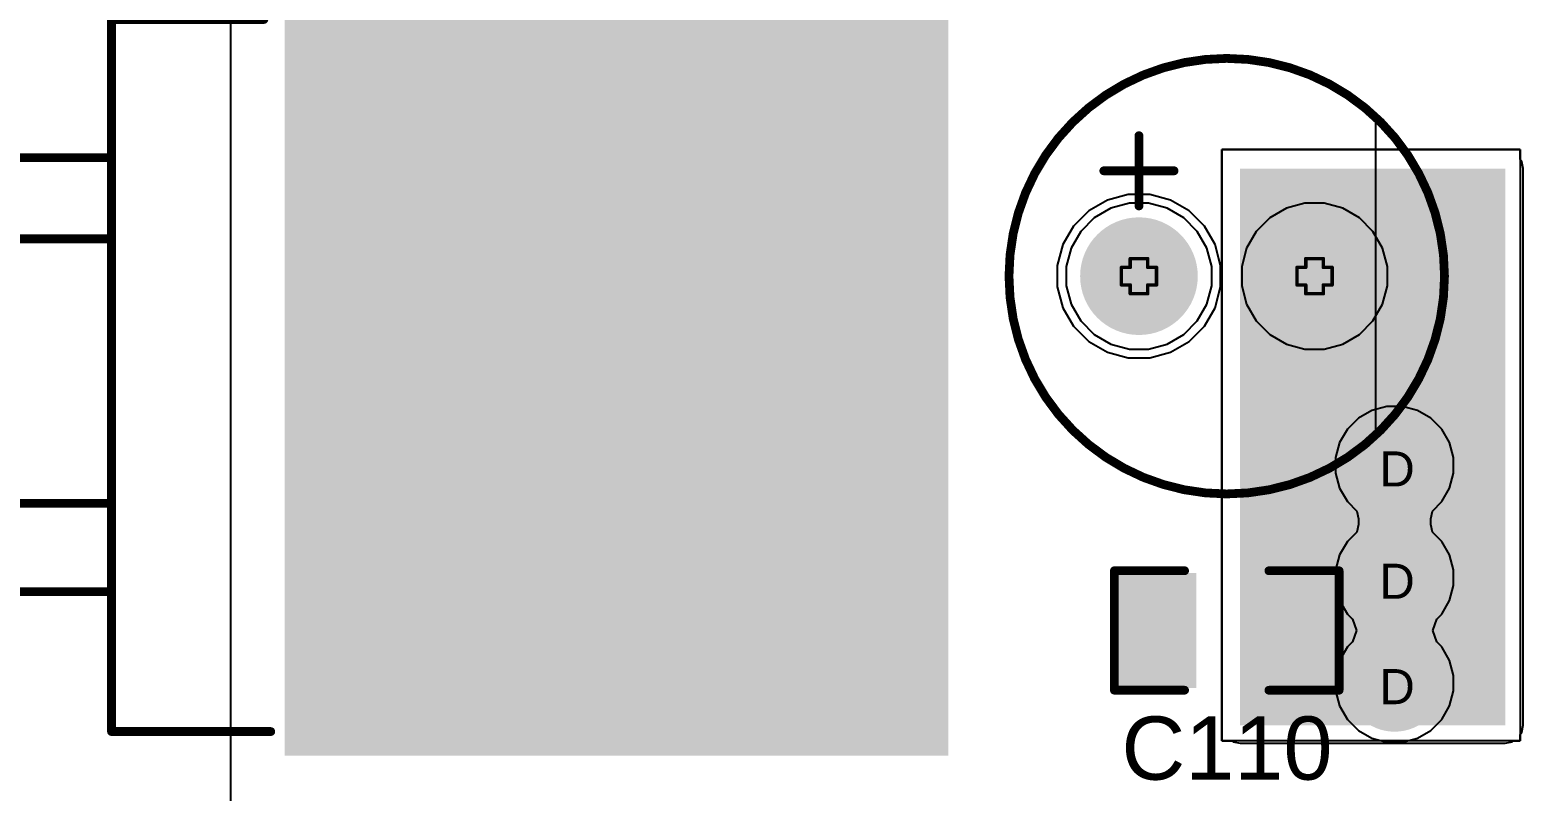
# Model space of a CAD drawing. Header units: inches. Extents: x 0 to 5379, y 0 to 5429.
# Drawn here: x 181.66 to 203.26, y 33.9 to 44.91 of the extents above; entities that cross this region are included whole.
import ezdxf

# ---------------------------------------------------------------- set-up
doc = ezdxf.new("R2010")
doc.units = ezdxf.units.IN
for name, color, linetype in [('Bottom Layer', 5, 'Continuous'), ('Bottom Solder', 6, 'Continuous'), ('Drill Drawing', 1, 'Continuous'), ('GND01', 16, 'Continuous'), ('GND02', 76, 'Continuous'), ('Multi-Layer', 9, 'Continuous'), ('Pad Holes', 156, 'Continuous'), ('PWR', 156, 'Continuous'), ('SIG 01', 90, 'Continuous'), ('Top Layer', 1, 'Continuous'), ('Top Overlay', 2, 'Continuous'), ('Top Paste', 8, 'Continuous'), ('Top Solder', 216, 'Continuous'), ('Via Holes', 16, 'Continuous')]:
    doc.layers.add(name, color=color, linetype=linetype)
doc.styles.add('Arial', font='', dxfattribs={"height": 0.2})
doc.styles.get('Arial').set_extended_font_data('Arial')

# ---------------------------------------------------------------- blocks, each defined once
blk = doc.blocks.new('H2PAK_2_759')
at = {"layer": 'Top Layer'}
for points in [[(-5.5, 0.828), (-5.5, 10.328), (5.5, 10.328), (5.5, 0.828)], [(-3.34, -3.578), (-1.74, -3.578), (-1.74, -7.578), (-3.34, -7.578)], [(1.74, -3.578), (3.34, -3.578), (3.34, -7.578), (1.74, -7.578)]]:
    blk.add_hatch(color=1, dxfattribs=at).paths.add_polyline_path(points)
at = {"layer": 'Top Paste'}
for points in [[(-5.5, 0.828), (-5.5, 10.328), (5.5, 10.328), (5.5, 0.828)], [(-3.34, -3.578), (-1.74, -3.578), (-1.74, -7.578), (-3.34, -7.578)], [(1.74, -3.578), (3.34, -3.578), (3.34, -7.578), (1.74, -7.578)]]:
    blk.add_hatch(color=8, dxfattribs=at).paths.add_polyline_path(points)
at = {"layer": 'Top Solder'}
for points in [[(-5.551, 0.778), (-5.551, 10.379), (5.551, 10.379), (5.551, 0.778)], [(-3.391, -3.528), (-1.689, -3.528), (-1.689, -7.629), (-3.391, -7.629)], [(1.689, -3.528), (3.391, -3.528), (3.391, -7.629), (1.689, -7.629)]]:
    blk.add_hatch(color=216, dxfattribs=at).paths.add_polyline_path(points)
at = {"layer": 'Top Overlay'}
for points in [[(-5.1, -1.725, 0.127, 0.127, 0), (-5.1, 0.478, 0.127, 0.127, 0)], [(5.2, -1.725, 0.127, 0.127, 0), (5.2, 0.578, 0.127, 0.127, 0)], [(5.2, -1.725, 0.127, 0.127, 0), (-5.1, -1.725, 0.127, 0.127, 0)], [(-3.1, -3.225, 0.127, 0.127, 0), (-3.1, -1.725, 0.127, 0.127, 0)], [(-3.07, -1.725, 0.127, 0.127, 0), (-3.1, -1.725, 0.127, 0.127, 0)], [(-1.927, -3.225, 0.127, 0.127, 0), (-1.927, -1.725, 0.127, 0.127, 0)], [(1.9, -3.225, 0.127, 0.127, 0), (1.9, -1.725, 0.127, 0.127, 0)], [(1.959, -1.725, 0.127, 0.127, 0), (1.9, -1.725, 0.127, 0.127, 0)], [(3.178, -3.225, 0.127, 0.127, 0), (3.178, -1.725, 0.127, 0.127, 0)], [(-1.927, -3.225, 0.127, 0.127, 0), (-3.1, -3.225, 0.127, 0.127, 0)], [(3.178, -3.225, 0.127, 0.127, 0), (1.9, -3.225, 0.127, 0.127, 0)], [(-3.556, -5.493, 0.127, 0.127, 0), (-3.683, -5.366, 0.127, 0.127, 0)], [(-3.683, -5.62, 0.127, 0.127, 0), (-3.683, -5.366, 0.127, 0.127, 0)], [(-3.683, -5.62, 0.127, 0.127, 0), (-3.556, -5.493, 0.127, 0.127, 0)]]:
    blk.add_lwpolyline(points, format="xyseb", dxfattribs=at)
for points in [[(-5.132, 0.478, 0.0635, 0.0635, 1), (-5.068, 0.478, 0.0635, 0.0635, 1)], [(5.168, 0.578, 0.0635, 0.0635, 1), (5.232, 0.578, 0.0635, 0.0635, 1)], [(-5.132, -1.725, 0.0635, 0.0635, 1), (-5.068, -1.725, 0.0635, 0.0635, 1)], [(-5.132, -1.725, 0.0635, 0.0635, 1), (-5.068, -1.725, 0.0635, 0.0635, 1)], [(-3.132, -1.725, 0.0635, 0.0635, 1), (-3.068, -1.725, 0.0635, 0.0635, 1)], [(-3.132, -1.725, 0.0635, 0.0635, 1), (-3.068, -1.725, 0.0635, 0.0635, 1)], [(-3.102, -1.725, 0.0635, 0.0635, 1), (-3.039, -1.725, 0.0635, 0.0635, 1)], [(-1.959, -1.725, 0.0635, 0.0635, 1), (-1.896, -1.725, 0.0635, 0.0635, 1)], [(1.868, -1.725, 0.0635, 0.0635, 1), (1.932, -1.725, 0.0635, 0.0635, 1)], [(1.868, -1.725, 0.0635, 0.0635, 1), (1.932, -1.725, 0.0635, 0.0635, 1)], [(1.927, -1.725, 0.0635, 0.0635, 1), (1.99, -1.725, 0.0635, 0.0635, 1)], [(3.146, -1.725, 0.0635, 0.0635, 1), (3.21, -1.725, 0.0635, 0.0635, 1)], [(5.168, -1.725, 0.0635, 0.0635, 1), (5.232, -1.725, 0.0635, 0.0635, 1)], [(5.168, -1.725, 0.0635, 0.0635, 1), (5.232, -1.725, 0.0635, 0.0635, 1)], [(-3.132, -3.225, 0.0635, 0.0635, 1), (-3.068, -3.225, 0.0635, 0.0635, 1)], [(-3.132, -3.225, 0.0635, 0.0635, 1), (-3.068, -3.225, 0.0635, 0.0635, 1)], [(-1.959, -3.225, 0.0635, 0.0635, 1), (-1.896, -3.225, 0.0635, 0.0635, 1)], [(-1.959, -3.225, 0.0635, 0.0635, 1), (-1.896, -3.225, 0.0635, 0.0635, 1)], [(1.868, -3.225, 0.0635, 0.0635, 1), (1.932, -3.225, 0.0635, 0.0635, 1)], [(1.868, -3.225, 0.0635, 0.0635, 1), (1.932, -3.225, 0.0635, 0.0635, 1)], [(3.146, -3.225, 0.0635, 0.0635, 1), (3.21, -3.225, 0.0635, 0.0635, 1)], [(3.146, -3.225, 0.0635, 0.0635, 1), (3.21, -3.225, 0.0635, 0.0635, 1)], [(-3.714, -5.366, 0.0635, 0.0635, 1), (-3.651, -5.366, 0.0635, 0.0635, 1)], [(-3.714, -5.366, 0.0635, 0.0635, 1), (-3.651, -5.366, 0.0635, 0.0635, 1)], [(-3.714, -5.62, 0.0635, 0.0635, 1), (-3.651, -5.62, 0.0635, 0.0635, 1)], [(-3.714, -5.62, 0.0635, 0.0635, 1), (-3.651, -5.62, 0.0635, 0.0635, 1)], [(-3.587, -5.493, 0.0635, 0.0635, 1), (-3.524, -5.493, 0.0635, 0.0635, 1)], [(-3.587, -5.493, 0.0635, 0.0635, 1), (-3.524, -5.493, 0.0635, 0.0635, 1)]]:
    blk.add_lwpolyline(points, format="xyseb", close=True, dxfattribs=at)
blk = doc.blocks.new('SPE1VM221E12OL_1011')
at = {"layer": 'Bottom Layer'}
h = blk.add_hatch(color=5, dxfattribs=at)
edge = h.paths.add_edge_path()
edge.add_arc((-1.27, 0), 0.8, 0, 360)
h = blk.add_hatch(color=5, dxfattribs=at)
edge = h.paths.add_edge_path()
edge.add_arc((1.27, 0), 0.8, 0, 360)
at = {"layer": 'Bottom Solder'}
h = blk.add_hatch(color=6, dxfattribs=at)
edge = h.paths.add_edge_path()
edge.add_arc((-1.27, 0), 0.851, 0, 360)
h = blk.add_hatch(color=6, dxfattribs=at)
edge = h.paths.add_edge_path()
edge.add_arc((1.27, 0), 0.851, 0, 360)
at = {"layer": 'GND01'}
h = blk.add_hatch(color=16, dxfattribs=at)
edge = h.paths.add_edge_path()
edge.add_arc((-1.27, 0), 0.8, 0, 360)
h = blk.add_hatch(color=16, dxfattribs=at)
edge = h.paths.add_edge_path()
edge.add_arc((1.27, 0), 0.8, 0, 360)
at = {"layer": 'GND02'}
h = blk.add_hatch(color=76, dxfattribs=at)
edge = h.paths.add_edge_path()
edge.add_arc((-1.27, 0), 0.8, 0, 360)
h = blk.add_hatch(color=76, dxfattribs=at)
edge = h.paths.add_edge_path()
edge.add_arc((1.27, 0), 0.8, 0, 360)
at = {"layer": 'Multi-Layer'}
h = blk.add_hatch(color=9, dxfattribs=at)
edge = h.paths.add_edge_path()
edge.add_arc((-1.27, 0), 0.8, 0, 360)
h = blk.add_hatch(color=9, dxfattribs=at)
edge = h.paths.add_edge_path()
edge.add_arc((1.27, 0), 0.8, 0, 360)
at = {"layer": 'Pad Holes'}
h = blk.add_hatch(color=7, dxfattribs=at)
edge = h.paths.add_edge_path()
edge.add_arc((-1.27, 0), 0.5, 0, 360)
h = blk.add_hatch(color=7, dxfattribs=at)
edge = h.paths.add_edge_path()
edge.add_arc((1.27, 0), 0.5, 0, 360)
at = {"layer": 'PWR'}
h = blk.add_hatch(color=156, dxfattribs=at)
edge = h.paths.add_edge_path()
edge.add_arc((-1.27, 0), 0.8, 0, 360)
h = blk.add_hatch(color=156, dxfattribs=at)
edge = h.paths.add_edge_path()
edge.add_arc((1.27, 0), 0.8, 0, 360)
at = {"layer": 'SIG 01'}
h = blk.add_hatch(color=90, dxfattribs=at)
edge = h.paths.add_edge_path()
edge.add_arc((-1.27, 0), 0.8, 0, 360)
h = blk.add_hatch(color=90, dxfattribs=at)
edge = h.paths.add_edge_path()
edge.add_arc((1.27, 0), 0.8, 0, 360)
at = {"layer": 'Top Layer'}
h = blk.add_hatch(color=1, dxfattribs=at)
edge = h.paths.add_edge_path()
edge.add_arc((-1.27, 0), 0.8, 0, 360)
h = blk.add_hatch(color=1, dxfattribs=at)
edge = h.paths.add_edge_path()
edge.add_arc((1.27, 0), 0.8, 0, 360)
at = {"layer": 'Top Solder'}
h = blk.add_hatch(color=216, dxfattribs=at)
edge = h.paths.add_edge_path()
edge.add_arc((-1.27, 0), 0.851, 0, 360)
h = blk.add_hatch(color=216, dxfattribs=at)
edge = h.paths.add_edge_path()
edge.add_arc((1.27, 0), 0.851, 0, 360)
at = {"layer": 'Top Overlay'}
for p, q in [((2.159, -2.286), (2.159, 2.286)), ((2.159, 2.286), (2.319, 2.142)), ((2.319, 2.142), (2.595, 1.812)), ((2.595, 1.812), (2.822, 1.447)), ((2.822, 1.447), (2.997, 1.054)), ((2.997, 1.054), (3.115, 0.641)), ((3.115, 0.641), (3.175, 0.215)), ((3.175, 0.215), (3.175, -0.215)), ((3.175, -0.215), (3.115, -0.641)), ((3.115, -0.641), (2.997, -1.054)), ((2.997, -1.054), (2.822, -1.447)), ((2.822, -1.447), (2.595, -1.812)), ((2.595, -1.812), (2.319, -2.142)), ((2.319, -2.142), (2.159, -2.286)), ((2.159, -2.286), (2.159, -2.286))]:
    blk.add_line(p, q, dxfattribs=at)
for points in [[(3.15, 0, 0.127, 0.127, 1), (-3.15, 0, 0.127, 0.127, 1)], [(-1.302, 2.032, 0.0635, 0.0635, 1), (-1.238, 2.032, 0.0635, 0.0635, 1)], [(-1.81, 1.524, 0.0635, 0.0635, 1), (-1.746, 1.524, 0.0635, 0.0635, 1)], [(-0.794, 1.524, 0.0635, 0.0635, 1), (-0.73, 1.524, 0.0635, 0.0635, 1)], [(-1.302, 1.016, 0.0635, 0.0635, 1), (-1.238, 1.016, 0.0635, 0.0635, 1)], [(-3.181, 0, 0.0635, 0.0635, 1), (-3.118, 0, 0.0635, 0.0635, 1)], [(3.118, 0, 0.0635, 0.0635, 1), (3.181, 0, 0.0635, 0.0635, 1)]]:
    blk.add_lwpolyline(points, format="xyseb", close=True, dxfattribs=at)
for points in [[(-1.27, 1.016, 0.127, 0.127, 0), (-1.27, 2.032, 0.127, 0.127, 0)], [(-1.778, 1.524, 0.127, 0.127, 0), (-0.762, 1.524, 0.127, 0.127, 0)]]:
    blk.add_lwpolyline(points, format="xyseb", dxfattribs=at)
blk = doc.blocks.new('C___0805_1017')
at = {"layer": 'Top Layer'}
for points in [[(-1.524, 0.762), (-0.508, 0.762), (-0.508, -0.762), (-1.524, -0.762)], [(0.508, 0.762), (1.524, 0.762), (1.524, -0.762), (0.508, -0.762)]]:
    blk.add_hatch(color=1, dxfattribs=at).paths.add_polyline_path(points)
at = {"layer": 'Top Paste'}
for points in [[(-1.524, 0.762), (-0.508, 0.762), (-0.508, -0.762), (-1.524, -0.762)], [(0.508, 0.762), (1.524, 0.762), (1.524, -0.762), (0.508, -0.762)]]:
    blk.add_hatch(color=8, dxfattribs=at).paths.add_polyline_path(points)
at = {"layer": 'Top Solder'}
for points in [[(-1.594, 0.832), (-0.438, 0.832), (-0.438, -0.832), (-1.594, -0.832)], [(0.438, 0.832), (1.594, 0.832), (1.594, -0.832), (0.438, -0.832)]]:
    blk.add_hatch(color=216, dxfattribs=at).paths.add_polyline_path(points)
at = {"layer": 'Top Overlay'}
for points in [[(-1.626, 0.864, 0.127, 0.127, 0), (-1.626, -0.864, 0.127, 0.127, 0)], [(-0.61, 0.864, 0.127, 0.127, 0), (-1.626, 0.864, 0.127, 0.127, 0)], [(1.626, 0.864, 0.127, 0.127, 0), (0.61, 0.864, 0.127, 0.127, 0)], [(1.626, 0.864, 0.127, 0.127, 0), (1.626, -0.864, 0.127, 0.127, 0)], [(-0.61, -0.864, 0.127, 0.127, 0), (-1.626, -0.864, 0.127, 0.127, 0)], [(1.626, -0.864, 0.127, 0.127, 0), (0.61, -0.864, 0.127, 0.127, 0)]]:
    blk.add_lwpolyline(points, format="xyseb", dxfattribs=at)
for points in [[(-1.657, 0.864, 0.0635, 0.0635, 1), (-1.594, 0.864, 0.0635, 0.0635, 1)], [(-1.657, 0.864, 0.0635, 0.0635, 1), (-1.594, 0.864, 0.0635, 0.0635, 1)], [(-0.641, 0.864, 0.0635, 0.0635, 1), (-0.578, 0.864, 0.0635, 0.0635, 1)], [(0.578, 0.864, 0.0635, 0.0635, 1), (0.641, 0.864, 0.0635, 0.0635, 1)], [(1.594, 0.864, 0.0635, 0.0635, 1), (1.657, 0.864, 0.0635, 0.0635, 1)], [(1.594, 0.864, 0.0635, 0.0635, 1), (1.657, 0.864, 0.0635, 0.0635, 1)], [(-1.657, -0.864, 0.0635, 0.0635, 1), (-1.594, -0.864, 0.0635, 0.0635, 1)], [(-1.657, -0.864, 0.0635, 0.0635, 1), (-1.594, -0.864, 0.0635, 0.0635, 1)], [(-0.641, -0.864, 0.0635, 0.0635, 1), (-0.578, -0.864, 0.0635, 0.0635, 1)], [(0.578, -0.864, 0.0635, 0.0635, 1), (0.641, -0.864, 0.0635, 0.0635, 1)], [(1.594, -0.864, 0.0635, 0.0635, 1), (1.657, -0.864, 0.0635, 0.0635, 1)], [(1.594, -0.864, 0.0635, 0.0635, 1), (1.657, -0.864, 0.0635, 0.0635, 1)]]:
    blk.add_lwpolyline(points, format="xyseb", close=True, dxfattribs=at)

msp = doc.modelspace()

# ---------------------------------------------------------------- hatches: boundary and pattern name
at = {"layer": 'Bottom Layer'}
h = msp.add_hatch(color=5, dxfattribs=at)
edge = h.paths.add_edge_path()
edge.add_arc((201.401, 38.608), 0.6, 0, 360)
h = msp.add_hatch(color=5, dxfattribs=at)
edge = h.paths.add_edge_path()
edge.add_arc((201.401, 36.982), 0.6, 0, 360)
h = msp.add_hatch(color=5, dxfattribs=at)
edge = h.paths.add_edge_path()
edge.add_arc((201.401, 35.458), 0.6, 0, 360)
at = {"layer": 'Bottom Solder'}
h = msp.add_hatch(color=6, dxfattribs=at)
edge = h.paths.add_edge_path()
edge.add_arc((201.401, 38.608), 0.702, 0, 360)
h = msp.add_hatch(color=6, dxfattribs=at)
edge = h.paths.add_edge_path()
edge.add_arc((201.401, 36.982), 0.702, 0, 360)
h = msp.add_hatch(color=6, dxfattribs=at)
edge = h.paths.add_edge_path()
edge.add_arc((201.401, 35.458), 0.702, 0, 360)
at = {"layer": 'GND01'}
h = msp.add_hatch(color=16, dxfattribs=at)
edge = h.paths.add_edge_path()
edge.add_arc((201.401, 38.608), 0.6, 0, 360)
h = msp.add_hatch(color=16, dxfattribs=at)
edge = h.paths.add_edge_path()
edge.add_arc((201.401, 36.982), 0.6, 0, 360)
h = msp.add_hatch(color=16, dxfattribs=at)
edge = h.paths.add_edge_path()
edge.add_arc((201.401, 35.458), 0.6, 0, 360)
at = {"layer": 'GND02'}
h = msp.add_hatch(color=76, dxfattribs=at)
edge = h.paths.add_edge_path()
edge.add_arc((201.401, 38.608), 0.6, 0, 360)
h = msp.add_hatch(color=76, dxfattribs=at)
edge = h.paths.add_edge_path()
edge.add_arc((201.401, 36.982), 0.6, 0, 360)
h = msp.add_hatch(color=76, dxfattribs=at)
edge = h.paths.add_edge_path()
edge.add_arc((201.401, 35.458), 0.6, 0, 360)
at = {"layer": 'PWR'}
h = msp.add_hatch(color=156, dxfattribs=at)
edge = h.paths.add_edge_path()
edge.add_arc((201.401, 38.608), 0.6, 0, 360)
h = msp.add_hatch(color=156, dxfattribs=at)
edge = h.paths.add_edge_path()
edge.add_arc((201.401, 36.982), 0.6, 0, 360)
h = msp.add_hatch(color=156, dxfattribs=at)
edge = h.paths.add_edge_path()
edge.add_arc((201.401, 35.458), 0.6, 0, 360)
at = {"layer": 'SIG 01'}
h = msp.add_hatch(color=90, dxfattribs=at)
edge = h.paths.add_edge_path()
edge.add_arc((201.401, 38.608), 0.6, 0, 360)
h = msp.add_hatch(color=90, dxfattribs=at)
edge = h.paths.add_edge_path()
edge.add_arc((201.401, 36.982), 0.6, 0, 360)
h = msp.add_hatch(color=90, dxfattribs=at)
edge = h.paths.add_edge_path()
edge.add_arc((201.401, 35.458), 0.6, 0, 360)
at = {"layer": 'Top Layer'}
msp.add_hatch(color=1, dxfattribs=at).paths.add_polyline_path([(199.166, 34.849), (203.001, 34.849), (203.001, 42.901), (199.166, 42.901)])
h = msp.add_hatch(color=1, dxfattribs=at)
edge = h.paths.add_edge_path()
edge.add_arc((201.401, 38.608), 0.6, 0, 360)
h = msp.add_hatch(color=1, dxfattribs=at)
edge = h.paths.add_edge_path()
edge.add_arc((201.401, 36.982), 0.6, 0, 360)
h = msp.add_hatch(color=1, dxfattribs=at)
edge = h.paths.add_edge_path()
edge.add_arc((201.401, 35.458), 0.6, 0, 360)
at = {"layer": 'Top Solder'}
h = msp.add_hatch(color=216, dxfattribs=at)
edge = h.paths.add_edge_path()
edge.add_arc((201.401, 38.608), 0.702, 0, 360)
h = msp.add_hatch(color=216, dxfattribs=at)
edge = h.paths.add_edge_path()
edge.add_arc((201.401, 36.982), 0.702, 0, 360)
h = msp.add_hatch(color=216, dxfattribs=at)
edge = h.paths.add_edge_path()
edge.add_arc((201.401, 35.458), 0.702, 0, 360)
at = {"layer": 'Via Holes'}
h = msp.add_hatch(color=7, dxfattribs=at)
edge = h.paths.add_edge_path()
edge.add_arc((201.401, 38.608), 0.35, 0, 360)
h = msp.add_hatch(color=7, dxfattribs=at)
edge = h.paths.add_edge_path()
edge.add_arc((201.401, 36.982), 0.35, 0, 360)
h = msp.add_hatch(color=7, dxfattribs=at)
edge = h.paths.add_edge_path()
edge.add_arc((201.401, 35.458), 0.35, 0, 360)

# ---------------------------------------------------------------- linework, layer by layer
at = {"layer": 'Bottom Layer'}
for p, q in [((197.565, 42.399), (197.297, 42.327)), ((197.842, 42.399), (197.565, 42.399)), ((198.11, 42.327), (197.842, 42.399)), ((197.056, 42.188), (196.86, 41.992)), ((197.297, 42.327), (197.056, 42.188)), ((198.351, 42.188), (198.11, 42.327)), ((198.547, 41.992), (198.351, 42.188)), ((196.86, 41.992), (196.721, 41.752)), ((198.686, 41.752), (198.547, 41.992)), ((196.721, 41.752), (196.649, 41.484)), ((198.757, 41.484), (198.686, 41.752)), ((196.649, 41.484), (196.649, 41.206)), ((198.757, 41.206), (198.757, 41.484)), ((196.649, 41.206), (196.721, 40.938)), ((198.686, 40.938), (198.757, 41.206)), ((196.721, 40.938), (196.86, 40.698)), ((198.547, 40.698), (198.686, 40.938)), ((196.86, 40.698), (197.056, 40.501)), ((198.351, 40.501), (198.547, 40.698)), ((197.056, 40.501), (197.297, 40.363)), ((198.11, 40.363), (198.351, 40.501)), ((197.297, 40.363), (197.565, 40.291)), ((197.565, 40.291), (197.842, 40.291)), ((197.842, 40.291), (198.11, 40.363))]:
    msp.add_line(p, q, dxfattribs=at)
at = {"layer": 'Drill Drawing'}
for points in [[(197.449, 41.218, 0.0508, 0.0508, 0), (197.449, 41.472, 0.0508, 0.0508, 0)], [(197.449, 41.472, 0.0508, 0.0508, 0), (197.576, 41.472, 0.0508, 0.0508, 0)], [(197.576, 41.472, 0.0508, 0.0508, 0), (197.576, 41.599, 0.0508, 0.0508, 0)], [(197.576, 41.599, 0.0508, 0.0508, 0), (197.83, 41.599, 0.0508, 0.0508, 0)], [(197.83, 41.472, 0.0508, 0.0508, 0), (197.83, 41.599, 0.0508, 0.0508, 0)], [(197.83, 41.472, 0.0508, 0.0508, 0), (197.957, 41.472, 0.0508, 0.0508, 0)], [(197.957, 41.218, 0.0508, 0.0508, 0), (197.957, 41.472, 0.0508, 0.0508, 0)], [(199.989, 41.218, 0.0508, 0.0508, 0), (199.989, 41.472, 0.0508, 0.0508, 0)], [(199.989, 41.472, 0.0508, 0.0508, 0), (200.116, 41.472, 0.0508, 0.0508, 0)], [(200.116, 41.472, 0.0508, 0.0508, 0), (200.116, 41.599, 0.0508, 0.0508, 0)], [(200.116, 41.599, 0.0508, 0.0508, 0), (200.37, 41.599, 0.0508, 0.0508, 0)], [(200.37, 41.472, 0.0508, 0.0508, 0), (200.37, 41.599, 0.0508, 0.0508, 0)], [(200.37, 41.472, 0.0508, 0.0508, 0), (200.497, 41.472, 0.0508, 0.0508, 0)], [(200.497, 41.218, 0.0508, 0.0508, 0), (200.497, 41.472, 0.0508, 0.0508, 0)], [(197.449, 41.218, 0.0508, 0.0508, 0), (197.576, 41.218, 0.0508, 0.0508, 0)], [(197.576, 41.091, 0.0508, 0.0508, 0), (197.576, 41.218, 0.0508, 0.0508, 0)], [(197.576, 41.091, 0.0508, 0.0508, 0), (197.83, 41.091, 0.0508, 0.0508, 0)], [(197.83, 41.218, 0.0508, 0.0508, 0), (197.957, 41.218, 0.0508, 0.0508, 0)], [(197.83, 41.091, 0.0508, 0.0508, 0), (197.83, 41.218, 0.0508, 0.0508, 0)], [(199.989, 41.218, 0.0508, 0.0508, 0), (200.116, 41.218, 0.0508, 0.0508, 0)], [(200.116, 41.091, 0.0508, 0.0508, 0), (200.116, 41.218, 0.0508, 0.0508, 0)], [(200.116, 41.091, 0.0508, 0.0508, 0), (200.37, 41.091, 0.0508, 0.0508, 0)], [(200.37, 41.218, 0.0508, 0.0508, 0), (200.497, 41.218, 0.0508, 0.0508, 0)], [(200.37, 41.091, 0.0508, 0.0508, 0), (200.37, 41.218, 0.0508, 0.0508, 0)]]:
    msp.add_lwpolyline(points, format="xyseb", dxfattribs=at)
for points in [[(197.437, 41.472, 0.0254, 0.0254, 1), (197.462, 41.472, 0.0254, 0.0254, 1)], [(197.437, 41.472, 0.0254, 0.0254, 1), (197.462, 41.472, 0.0254, 0.0254, 1)], [(197.564, 41.599, 0.0254, 0.0254, 1), (197.589, 41.599, 0.0254, 0.0254, 1)], [(197.564, 41.599, 0.0254, 0.0254, 1), (197.589, 41.599, 0.0254, 0.0254, 1)], [(197.564, 41.472, 0.0254, 0.0254, 1), (197.589, 41.472, 0.0254, 0.0254, 1)], [(197.564, 41.472, 0.0254, 0.0254, 1), (197.589, 41.472, 0.0254, 0.0254, 1)], [(197.818, 41.599, 0.0254, 0.0254, 1), (197.843, 41.599, 0.0254, 0.0254, 1)], [(197.818, 41.599, 0.0254, 0.0254, 1), (197.843, 41.599, 0.0254, 0.0254, 1)], [(197.818, 41.472, 0.0254, 0.0254, 1), (197.843, 41.472, 0.0254, 0.0254, 1)], [(197.818, 41.472, 0.0254, 0.0254, 1), (197.843, 41.472, 0.0254, 0.0254, 1)], [(197.945, 41.472, 0.0254, 0.0254, 1), (197.97, 41.472, 0.0254, 0.0254, 1)], [(197.945, 41.472, 0.0254, 0.0254, 1), (197.97, 41.472, 0.0254, 0.0254, 1)], [(199.977, 41.472, 0.0254, 0.0254, 1), (200.002, 41.472, 0.0254, 0.0254, 1)], [(199.977, 41.472, 0.0254, 0.0254, 1), (200.002, 41.472, 0.0254, 0.0254, 1)], [(200.104, 41.599, 0.0254, 0.0254, 1), (200.129, 41.599, 0.0254, 0.0254, 1)], [(200.104, 41.599, 0.0254, 0.0254, 1), (200.129, 41.599, 0.0254, 0.0254, 1)], [(200.104, 41.472, 0.0254, 0.0254, 1), (200.129, 41.472, 0.0254, 0.0254, 1)], [(200.104, 41.472, 0.0254, 0.0254, 1), (200.129, 41.472, 0.0254, 0.0254, 1)], [(200.358, 41.599, 0.0254, 0.0254, 1), (200.383, 41.599, 0.0254, 0.0254, 1)], [(200.358, 41.599, 0.0254, 0.0254, 1), (200.383, 41.599, 0.0254, 0.0254, 1)], [(200.358, 41.472, 0.0254, 0.0254, 1), (200.383, 41.472, 0.0254, 0.0254, 1)], [(200.358, 41.472, 0.0254, 0.0254, 1), (200.383, 41.472, 0.0254, 0.0254, 1)], [(200.485, 41.472, 0.0254, 0.0254, 1), (200.51, 41.472, 0.0254, 0.0254, 1)], [(200.485, 41.472, 0.0254, 0.0254, 1), (200.51, 41.472, 0.0254, 0.0254, 1)], [(197.437, 41.218, 0.0254, 0.0254, 1), (197.462, 41.218, 0.0254, 0.0254, 1)], [(197.437, 41.218, 0.0254, 0.0254, 1), (197.462, 41.218, 0.0254, 0.0254, 1)], [(197.564, 41.218, 0.0254, 0.0254, 1), (197.589, 41.218, 0.0254, 0.0254, 1)], [(197.564, 41.218, 0.0254, 0.0254, 1), (197.589, 41.218, 0.0254, 0.0254, 1)], [(197.564, 41.091, 0.0254, 0.0254, 1), (197.589, 41.091, 0.0254, 0.0254, 1)], [(197.564, 41.091, 0.0254, 0.0254, 1), (197.589, 41.091, 0.0254, 0.0254, 1)], [(197.818, 41.218, 0.0254, 0.0254, 1), (197.843, 41.218, 0.0254, 0.0254, 1)], [(197.818, 41.218, 0.0254, 0.0254, 1), (197.843, 41.218, 0.0254, 0.0254, 1)], [(197.818, 41.091, 0.0254, 0.0254, 1), (197.843, 41.091, 0.0254, 0.0254, 1)], [(197.818, 41.091, 0.0254, 0.0254, 1), (197.843, 41.091, 0.0254, 0.0254, 1)], [(197.945, 41.218, 0.0254, 0.0254, 1), (197.97, 41.218, 0.0254, 0.0254, 1)], [(197.945, 41.218, 0.0254, 0.0254, 1), (197.97, 41.218, 0.0254, 0.0254, 1)], [(199.977, 41.218, 0.0254, 0.0254, 1), (200.002, 41.218, 0.0254, 0.0254, 1)], [(199.977, 41.218, 0.0254, 0.0254, 1), (200.002, 41.218, 0.0254, 0.0254, 1)], [(200.104, 41.218, 0.0254, 0.0254, 1), (200.129, 41.218, 0.0254, 0.0254, 1)], [(200.104, 41.218, 0.0254, 0.0254, 1), (200.129, 41.218, 0.0254, 0.0254, 1)], [(200.104, 41.091, 0.0254, 0.0254, 1), (200.129, 41.091, 0.0254, 0.0254, 1)], [(200.104, 41.091, 0.0254, 0.0254, 1), (200.129, 41.091, 0.0254, 0.0254, 1)], [(200.358, 41.218, 0.0254, 0.0254, 1), (200.383, 41.218, 0.0254, 0.0254, 1)], [(200.358, 41.218, 0.0254, 0.0254, 1), (200.383, 41.218, 0.0254, 0.0254, 1)], [(200.358, 41.091, 0.0254, 0.0254, 1), (200.383, 41.091, 0.0254, 0.0254, 1)], [(200.358, 41.091, 0.0254, 0.0254, 1), (200.383, 41.091, 0.0254, 0.0254, 1)], [(200.485, 41.218, 0.0254, 0.0254, 1), (200.51, 41.218, 0.0254, 0.0254, 1)], [(200.485, 41.218, 0.0254, 0.0254, 1), (200.51, 41.218, 0.0254, 0.0254, 1)]]:
    msp.add_lwpolyline(points, format="xyseb", close=True, dxfattribs=at)
at = {"layer": 'GND01'}
for p, q in [((197.565, 42.399), (197.297, 42.327)), ((197.842, 42.399), (197.565, 42.399)), ((198.11, 42.327), (197.842, 42.399)), ((197.056, 42.188), (196.86, 41.992)), ((197.297, 42.327), (197.056, 42.188)), ((198.351, 42.188), (198.11, 42.327)), ((198.547, 41.992), (198.351, 42.188)), ((196.86, 41.992), (196.721, 41.752)), ((198.686, 41.752), (198.547, 41.992)), ((196.721, 41.752), (196.649, 41.484)), ((198.757, 41.484), (198.686, 41.752)), ((196.649, 41.484), (196.649, 41.206)), ((198.757, 41.206), (198.757, 41.484)), ((196.649, 41.206), (196.721, 40.938)), ((198.686, 40.938), (198.757, 41.206)), ((196.721, 40.938), (196.86, 40.698)), ((198.547, 40.698), (198.686, 40.938)), ((196.86, 40.698), (197.056, 40.501)), ((198.351, 40.501), (198.547, 40.698)), ((197.056, 40.501), (197.297, 40.363)), ((198.11, 40.363), (198.351, 40.501)), ((197.297, 40.363), (197.565, 40.291)), ((197.565, 40.291), (197.842, 40.291)), ((197.842, 40.291), (198.11, 40.363))]:
    msp.add_line(p, q, dxfattribs=at)
at = {"layer": 'GND02'}
for p, q in [((197.565, 42.399), (197.297, 42.327)), ((197.842, 42.399), (197.565, 42.399)), ((198.11, 42.327), (197.842, 42.399)), ((197.056, 42.188), (196.86, 41.992)), ((197.297, 42.327), (197.056, 42.188)), ((198.351, 42.188), (198.11, 42.327)), ((198.547, 41.992), (198.351, 42.188)), ((196.86, 41.992), (196.721, 41.752)), ((198.686, 41.752), (198.547, 41.992)), ((196.721, 41.752), (196.649, 41.484)), ((198.757, 41.484), (198.686, 41.752)), ((196.649, 41.484), (196.649, 41.206)), ((198.757, 41.206), (198.757, 41.484)), ((196.649, 41.206), (196.721, 40.938)), ((198.686, 40.938), (198.757, 41.206)), ((196.721, 40.938), (196.86, 40.698)), ((198.547, 40.698), (198.686, 40.938)), ((196.86, 40.698), (197.056, 40.501)), ((198.351, 40.501), (198.547, 40.698)), ((197.056, 40.501), (197.297, 40.363)), ((198.11, 40.363), (198.351, 40.501)), ((197.297, 40.363), (197.565, 40.291)), ((197.565, 40.291), (197.842, 40.291)), ((197.842, 40.291), (198.11, 40.363))]:
    msp.add_line(p, q, dxfattribs=at)
at = {"layer": 'PWR'}
for p, q in [((197.565, 42.399), (197.297, 42.327)), ((197.842, 42.399), (197.565, 42.399)), ((198.11, 42.327), (197.842, 42.399)), ((200.105, 42.399), (199.837, 42.327)), ((200.382, 42.399), (200.105, 42.399)), ((200.65, 42.327), (200.382, 42.399)), ((197.056, 42.188), (196.86, 41.992)), ((197.297, 42.327), (197.056, 42.188)), ((198.351, 42.188), (198.11, 42.327)), ((198.547, 41.992), (198.351, 42.188)), ((199.596, 42.188), (199.4, 41.992)), ((199.837, 42.327), (199.596, 42.188)), ((200.891, 42.188), (200.65, 42.327)), ((201.087, 41.992), (200.891, 42.188)), ((196.86, 41.992), (196.721, 41.752)), ((198.686, 41.752), (198.547, 41.992)), ((199.4, 41.992), (199.261, 41.752)), ((201.226, 41.752), (201.087, 41.992)), ((196.721, 41.752), (196.649, 41.484)), ((198.757, 41.484), (198.686, 41.752)), ((199.261, 41.752), (199.189, 41.484)), ((201.297, 41.484), (201.226, 41.752)), ((196.649, 41.484), (196.649, 41.206)), ((198.757, 41.206), (198.757, 41.484)), ((199.189, 41.484), (199.189, 41.206)), ((201.297, 41.206), (201.297, 41.484)), ((196.649, 41.206), (196.721, 40.938)), ((198.686, 40.938), (198.757, 41.206)), ((199.189, 41.206), (199.261, 40.938)), ((201.226, 40.938), (201.297, 41.206)), ((196.721, 40.938), (196.86, 40.698)), ((198.547, 40.698), (198.686, 40.938)), ((199.261, 40.938), (199.4, 40.698)), ((201.087, 40.698), (201.226, 40.938)), ((196.86, 40.698), (197.056, 40.501)), ((198.351, 40.501), (198.547, 40.698)), ((199.4, 40.698), (199.596, 40.501)), ((200.891, 40.501), (201.087, 40.698)), ((197.056, 40.501), (197.297, 40.363)), ((198.11, 40.363), (198.351, 40.501)), ((199.596, 40.501), (199.837, 40.363)), ((200.65, 40.363), (200.891, 40.501)), ((197.297, 40.363), (197.565, 40.291)), ((197.565, 40.291), (197.842, 40.291)), ((197.842, 40.291), (198.11, 40.363)), ((199.837, 40.363), (200.105, 40.291)), ((200.105, 40.291), (200.382, 40.291)), ((200.382, 40.291), (200.65, 40.363)), ((201.072, 39.404), (200.877, 39.291)), ((201.289, 39.462), (201.072, 39.404)), ((201.514, 39.462), (201.289, 39.462)), ((201.731, 39.404), (201.514, 39.462)), ((201.926, 39.291), (201.731, 39.404)), ((200.718, 39.132), (200.605, 38.938)), ((200.877, 39.291), (200.718, 39.132)), ((202.085, 39.132), (201.926, 39.291)), ((202.197, 38.938), (202.085, 39.132)), ((200.605, 38.938), (200.547, 38.72)), ((202.255, 38.72), (202.197, 38.938)), ((200.547, 38.72), (200.547, 38.496)), ((202.255, 38.496), (202.255, 38.72)), ((200.547, 38.496), (200.605, 38.278)), ((202.197, 38.278), (202.255, 38.496)), ((200.605, 38.278), (200.718, 38.084)), ((202.085, 38.084), (202.197, 38.278)), ((200.718, 38.084), (200.855, 37.946)), ((201.947, 37.946), (202.085, 38.084)), ((200.855, 37.946), (200.877, 37.835)), ((200.877, 37.835), (200.877, 37.755)), ((201.926, 37.835), (201.947, 37.946)), ((201.926, 37.755), (201.926, 37.835)), ((200.855, 37.644), (200.718, 37.507)), ((200.877, 37.755), (200.855, 37.644)), ((201.947, 37.644), (201.926, 37.755)), ((202.085, 37.507), (201.947, 37.644)), ((200.718, 37.507), (200.605, 37.312)), ((202.197, 37.312), (202.085, 37.507)), ((200.605, 37.312), (200.547, 37.095)), ((202.255, 37.095), (202.197, 37.312)), ((200.547, 37.095), (200.547, 36.87)), ((202.255, 36.87), (202.255, 37.095)), ((200.547, 36.87), (200.605, 36.653)), ((202.197, 36.653), (202.255, 36.87)), ((200.605, 36.653), (200.718, 36.458)), ((202.085, 36.458), (202.197, 36.653)), ((200.718, 36.458), (200.791, 36.385)), ((200.791, 36.385), (200.849, 36.22)), ((201.954, 36.22), (202.012, 36.385)), ((202.012, 36.385), (202.085, 36.458)), ((200.849, 36.22), (200.791, 36.056)), ((202.012, 36.056), (201.954, 36.22)), ((200.718, 35.983), (200.605, 35.788)), ((200.791, 36.056), (200.718, 35.983)), ((202.085, 35.983), (202.012, 36.056)), ((202.197, 35.788), (202.085, 35.983)), ((200.605, 35.788), (200.547, 35.571)), ((202.255, 35.571), (202.197, 35.788)), ((200.547, 35.571), (200.547, 35.346)), ((202.255, 35.346), (202.255, 35.571)), ((200.547, 35.346), (200.605, 35.129)), ((202.197, 35.129), (202.255, 35.346)), ((200.605, 35.129), (200.718, 34.934)), ((202.085, 34.934), (202.197, 35.129)), ((200.718, 34.934), (200.877, 34.775)), ((201.926, 34.775), (202.085, 34.934)), ((200.877, 34.775), (201.072, 34.663)), ((201.072, 34.663), (201.289, 34.604)), ((201.289, 34.604), (201.514, 34.604)), ((201.514, 34.604), (201.731, 34.663)), ((201.731, 34.663), (201.926, 34.775))]:
    msp.add_line(p, q, dxfattribs=at)
at = {"layer": 'SIG 01'}
for p, q in [((197.248, 42.445), (196.978, 42.29)), ((197.548, 42.526), (197.248, 42.445)), ((197.859, 42.526), (197.548, 42.526)), ((198.159, 42.445), (197.859, 42.526)), ((198.429, 42.29), (198.159, 42.445)), ((196.978, 42.29), (196.758, 42.07)), ((198.649, 42.07), (198.429, 42.29)), ((196.758, 42.07), (196.603, 41.801)), ((198.804, 41.801), (198.649, 42.07)), ((196.603, 41.801), (196.522, 41.5)), ((198.884, 41.5), (198.804, 41.801)), ((196.522, 41.5), (196.522, 41.189)), ((198.884, 41.189), (198.884, 41.5)), ((196.522, 41.189), (196.603, 40.889)), ((198.804, 40.889), (198.884, 41.189)), ((196.603, 40.889), (196.758, 40.62)), ((198.649, 40.62), (198.804, 40.889)), ((196.758, 40.62), (196.978, 40.4)), ((198.429, 40.4), (198.649, 40.62)), ((196.978, 40.4), (197.248, 40.244)), ((198.159, 40.244), (198.429, 40.4)), ((197.248, 40.244), (197.548, 40.164)), ((197.859, 40.164), (198.159, 40.244)), ((197.548, 40.164), (197.859, 40.164))]:
    msp.add_line(p, q, dxfattribs=at)
at = {"layer": 'Top Layer'}
for p, q in [((184.566, 14.707), (184.566, 62.952)), ((198.9, 34.624), (198.9, 43.175)), ((198.9, 43.175), (203.218, 43.175)), ((203.218, 43.175), (198.9, 43.175)), ((198.9, 43.175), (198.9, 34.624)), ((203.218, 43.175), (203.218, 34.624)), ((203.218, 43.033), (203.218, 43.175)), ((203.241, 43), (203.218, 43.033)), ((203.26, 42.901), (203.241, 43)), ((203.26, 34.849), (203.26, 42.901)), ((203.241, 34.75), (203.26, 34.849)), ((203.218, 34.624), (198.9, 34.624)), ((198.9, 34.624), (199.046, 34.624)), ((199.046, 34.624), (199.067, 34.61)), ((199.067, 34.61), (199.166, 34.59)), ((199.166, 34.59), (203.001, 34.59)), ((203.001, 34.59), (203.101, 34.61)), ((203.101, 34.61), (203.122, 34.624)), ((203.122, 34.624), (203.218, 34.624)), ((203.218, 34.716), (203.241, 34.75)), ((203.218, 34.624), (203.218, 34.716))]:
    msp.add_line(p, q, dxfattribs=at)

# ---------------------------------------------------------------- block references
for name, p, rotation in [('H2PAK_2_759', (184.566, 39.958), 270), ('C___0805_1017', (198.973, 36.22), 180)]:
    msp.add_blockref(name, p, dxfattribs=dict(rotation=rotation))
msp.add_blockref('SPE1VM221E12OL_1011', (198.973, 41.345))

# ---------------------------------------------------------------- texts
at = {"layer": 'Drill Drawing', "style": 'Arial'}
for p in [(201.181, 38.303), (201.181, 36.678), (201.181, 35.154)]:
    msp.add_text('D', height=0.508, dxfattribs=at).set_placement(p)
at = {"layer": 'Top Overlay', "style": 'Arial'}
msp.add_text('C110', height=0.9144, dxfattribs=at).set_placement((197.45, 34.062))

doc.saveas('drawing.dxf')
